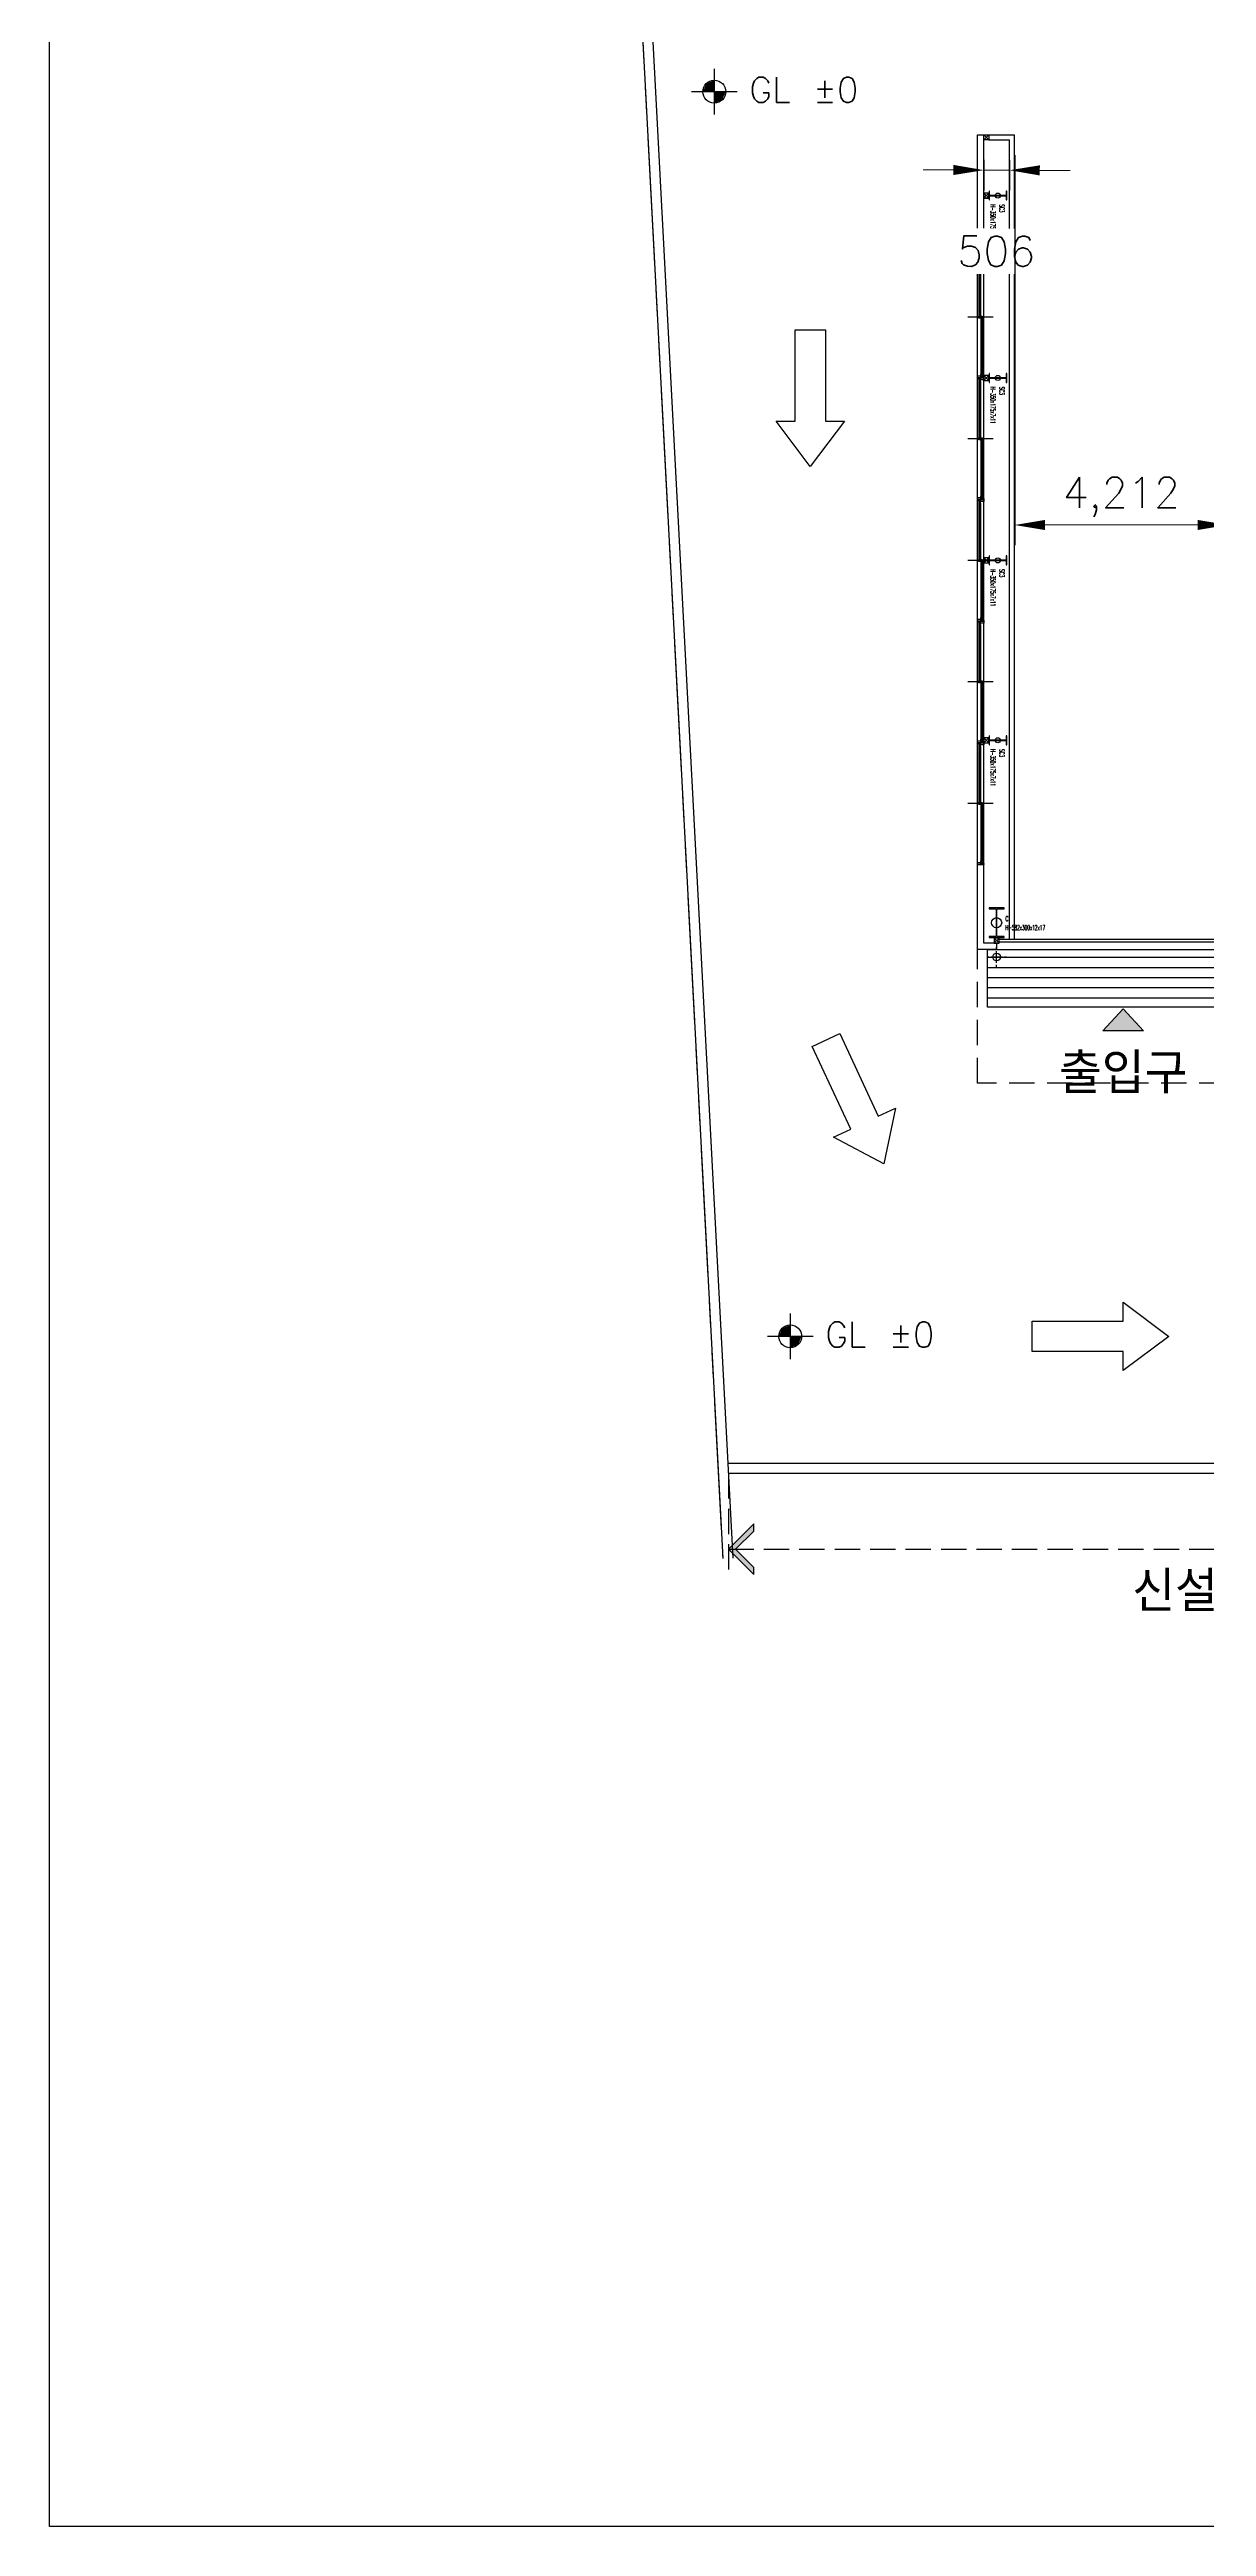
# Model space of a CAD drawing. Header units: millimetres. Extents: x 10462777 to 22643323, y 453826 to 1389191.
# Drawn here: x 11207429 to 11230276, y 540647 to 589530 of the extents above; entities that cross this region are included whole.
import ezdxf
from ezdxf.enums import TextEntityAlignment as Align

# ---------------------------------------------------------------- set-up
doc = ezdxf.new("R2010")
doc.units = ezdxf.units.MM
doc.header["$LTSCALE"] = 200
doc.header["$MEASUREMENT"] = 0
doc.header["$PDMODE"] = 35
doc.header["$PDSIZE"] = -5
for name, pattern in [('DASH', [0.35, 0.25, -0.1]), ('HIDDEN', [3.75, 2.5, -1.25]), ('HIDDEN2', [0.1875, 0.125, -0.0625]), ('PHANTOM', [2.5, 1.25, -0.25, 0.25, -0.25, 0.25, -0.25])]:
    doc.linetypes.add(name, pattern=pattern)
doc.layers.get('0').update_dxf_attribs({"linetype": 'CONTINUOUS'})
doc.layers.get('DEFPOINTS').update_dxf_attribs({"linetype": 'CONTINUOUS'})
doc.layers.add('AM_5', color=3, linetype='CONTINUOUS', lineweight=15)
for name, color, linetype in [('COL', 2, 'CONTINUOUS'), ('E1', 4, 'CONTINUOUS'), ('ELE6', 7, 'CONTINUOUS'), ('ext', 4, 'CONTINUOUS'), ('HAT', 5, 'CONTINUOUS'), ('HATCH', 8, 'CONTINUOUS'), ('lead', 7, 'CONTINUOUS'), ('LIFT', 6, 'HIDDEN2'), ('panel', 4, 'CONTINUOUS'), ('PIPE', 4, 'CONTINUOUS'), ('RXSYMBOL', 7, 'CONTINUOUS'), ('SAD', 8, 'CONTINUOUS'), ('TEXT', 7, 'CONTINUOUS'), ('up', 7, 'HIDDEN'), ('win', 6, 'CONTINUOUS'), ('대지경계', 2, 'CONTINUOUS'), ('도면층6', 6, 'CONTINUOUS')]:
    doc.layers.add(name, color=color, linetype=linetype)
doc.layers.add('No_Print', color=153, linetype='CONTINUOUS', plot=False)
doc.styles.add('a1', font='txt.shx ', dxfattribs={"height": 300, "bigfont": ' whgtxt.shx'})
doc.styles.add('HYwulM', font='txt.shx ', dxfattribs={"bigfont": ' whgtxt.shx'})
doc.styles.add('HY울릉도L', font='txt.shx ', dxfattribs={"bigfont": ' whgtxt.shx'})
doc.styles.add('굴림', font='txt.shx ', dxfattribs={"bigfont": ' whgtxt.shx'})
doc.dimstyles.new('200$0', dxfattribs={"dimscale": 200, "dimtxt": 7, "dimasz": 1, "dimexe": 2, "dimexo": 2, "dimgap": 1, "dimtad": 1, "dimdec": 0, "dimdsep": 46, "dimlunit": 6, "dimtxsty": '굴림', "dimblk": 'DIMDOT', "dimcen": 1, "dimclrd": 4, "dimclre": 4, "dimclrt": 4, "dimadec": 0, "dimazin": 0, "dimtfac": 1, "dimtdec": 0, "dimtmove": 2, "dimatfit": 3, "dimldrblk": 'DIMDOT', "dimfxl": 1, "dimtolj": 1, "dimtzin": 0, "dimlwd": -1, "dimarcsym": 0})

# ---------------------------------------------------------------- blocks, each defined once
blk = doc.blocks.new('*D339')
at = {"layer": 'AM_5', "color": 4, "linetype": 'ByBlock', "transparency": 16777216}
for p, q in [((11225278, 587153), (11224678, 587156)), ((11226385, 587148), (11225878, 587150)), ((11226985, 587145), (11227585, 587143))]:
    blk.add_line(p, q, dxfattribs=at)
at = {"layer": 'AM_5', "color": 4, "linetype": 'ByBlock', "lineweight": -2, "transparency": 16777216}
for p, q in [((11225879, 587351), (11225877, 586750)), ((11226386, 587348), (11226383, 586748))]:
    blk.add_line(p, q, dxfattribs=at)
at = {"layer": 'AM_5', "color": 4, "transparency": 16777216}
for points in [[(11225279, 587253), (11225278, 587053), (11225878, 587150)], [(11226985, 587245), (11226984, 587045), (11226385, 587148)]]:
    blk.add_solid(points, dxfattribs=at)
at = {"layer": 'DEFPOINTS', "color": 0, "transparency": 16777216}
for p in [(11225881, 587751), (11226388, 587748), (11225878, 587150)]:
    blk.add_point(p, dxfattribs=at)
at = {"layer": 'AM_5', "color": 4, "transparency": 16777216, "insert": (11226124, 585549), "char_height": 600, "attachment_point": 5, "rotation": 359.7398, "style": '굴림', "bg_fill": 3, "box_fill_scale": 1.25, "bg_fill_color": 256, "bg_fill_true_color": 13158600, "bg_fill_transparency": 0}
blk.add_mtext('\\A1;506', dxfattribs=at)
blk = doc.blocks.new('DIMDOT')
at = {"color": 4}
blk.add_line((-2, 0), (2, 0), dxfattribs=at)
at = {"color": 7}
for radius in [0.5, 0.25]:
    blk.add_circle((0, 0), radius, dxfattribs=at)
blk = doc.blocks.new('*D340')
at = {"layer": 'AM_5', "color": 4, "linetype": 'ByBlock', "lineweight": -2, "transparency": 16777216}
for p, q in [((11226488, 587448), (11226488, 579747)), ((11230699, 587448), (11230699, 579747))]:
    blk.add_line(p, q, dxfattribs=at)
at = {"layer": 'AM_5', "color": 4, "linetype": 'ByBlock', "transparency": 16777216}
blk.add_line((11227088, 580147), (11230099, 580147), dxfattribs=at)
at = {"layer": 'AM_5', "color": 4, "transparency": 16777216}
for points in [[(11227088, 580247), (11227088, 580047), (11226488, 580147)], [(11230099, 580247), (11230099, 580047), (11230699, 580147)]]:
    blk.add_solid(points, dxfattribs=at)
at = {"layer": 'DEFPOINTS', "color": 0, "transparency": 16777216}
for p in [(11226488, 587848), (11230699, 587848), (11230699, 580147)]:
    blk.add_point(p, dxfattribs=at)
at = {"layer": 'AM_5', "color": 4, "transparency": 16777216, "insert": (11228593, 580697), "char_height": 600, "attachment_point": 5, "style": '굴림', "bg_fill": 3, "box_fill_scale": 1.25, "bg_fill_color": 256, "bg_fill_true_color": 13158600, "bg_fill_transparency": 0}
blk.add_mtext('\\A1;4,212', dxfattribs=at)

msp = doc.modelspace()

# ---------------------------------------------------------------- hatches: boundary and pattern name
at = {"layer": 'lead', "linetype": 'Continuous', "ltscale": 10}
msp.add_hatch(color=4, dxfattribs=at).paths.add_polyline_path([(11221334.2655, 559433.38492), (11221334.2655, 559574.80627), (11220975.68686, 559933.38492), (11221334.2655, 560291.96356), (11221334.2655, 560433.38492), (11220834.2655, 559933.38492)])
at = {"layer": 'panel'}
msp.add_hatch(color=256, dxfattribs=at).paths.add_polyline_path([(11228631.32522, 570596.20761), (11228231.4096, 570164.14451), (11229031.24085, 570164.14451)])

# ---------------------------------------------------------------- linework, layer by layer
at = {"ltscale": 10}
for p, q in [((11225978.82522, 587848.38492), (11226487.57559, 587848.38492)), ((11225978.82522, 587748.38492), (11226387.57559, 587748.38492)), ((11226387.57559, 571970.88492), (11226387.57559, 587748.38492)), ((11226487.57559, 571987.36912), (11226487.57559, 587848.38492))]:
    msp.add_line(p, q, dxfattribs=at)
at = {"layer": 'COL'}
for points in [[(11226008.32522, 586651.88492, -0.4142135624), (11225992.32522, 586667.88492), (11225992.32522, 586735.88492), (11225981.32522, 586735.88492), (11225981.32522, 586560.88492), (11225992.32522, 586560.88492), (11225992.32522, 586628.88492, -0.4142135624), (11226008.32522, 586644.88492), (11226304.32522, 586644.88492, -0.4142135624), (11226320.32522, 586628.88492), (11226320.32522, 586560.88492), (11226331.32522, 586560.88492), (11226331.32522, 586735.88492), (11226320.32522, 586735.88492), (11226320.32522, 586667.88492, -0.4142135624), (11226304.32522, 586651.88492)], [(11226008.32522, 583051.88492, -0.4142135624), (11225992.32522, 583067.88492), (11225992.32522, 583135.88492), (11225981.32522, 583135.88492), (11225981.32522, 582960.88492), (11225992.32522, 582960.88492), (11225992.32522, 583028.88492, -0.4142135624), (11226008.32522, 583044.88492), (11226304.32522, 583044.88492, -0.4142135624), (11226320.32522, 583028.88492), (11226320.32522, 582960.88492), (11226331.32522, 582960.88492), (11226331.32522, 583135.88492), (11226320.32522, 583135.88492), (11226320.32522, 583067.88492, -0.4142135624), (11226304.32522, 583051.88492)], [(11226008.32522, 579451.88492, -0.4142135624), (11225992.32522, 579467.88492), (11225992.32522, 579535.88492), (11225981.32522, 579535.88492), (11225981.32522, 579360.88492), (11225992.32522, 579360.88492), (11225992.32522, 579428.88492, -0.4142135624), (11226008.32522, 579444.88492), (11226304.32522, 579444.88492, -0.4142135624), (11226320.32522, 579428.88492), (11226320.32522, 579360.88492), (11226331.32522, 579360.88492), (11226331.32522, 579535.88492), (11226320.32522, 579535.88492), (11226320.32522, 579467.88492, -0.4142135624), (11226304.32522, 579451.88492)], [(11226008.32522, 575901.88492, -0.4142135624), (11225992.32522, 575917.88492), (11225992.32522, 575985.88492), (11225981.32522, 575985.88492), (11225981.32522, 575810.88492), (11225992.32522, 575810.88492), (11225992.32522, 575878.88492, -0.4142135624), (11226008.32522, 575894.88492), (11226304.32522, 575894.88492, -0.4142135624), (11226320.32522, 575878.88492), (11226320.32522, 575810.88492), (11226331.32522, 575810.88492), (11226331.32522, 575985.88492), (11226320.32522, 575985.88492), (11226320.32522, 575917.88492, -0.4142135624), (11226304.32522, 575901.88492)], [(11226125.32522, 572040.38492, -0.4142135624), (11226109.32522, 572024.38492), (11225981.32522, 572024.38492), (11225981.32522, 572007.38492), (11226281.32522, 572007.38492), (11226281.32522, 572024.38492), (11226153.32522, 572024.38492, -0.4142135624), (11226137.32522, 572040.38492), (11226137.32522, 572556.38492, -0.4142135624), (11226153.32522, 572572.38492), (11226281.32522, 572572.38492), (11226281.32522, 572589.38492), (11225981.32522, 572589.38492), (11225981.32522, 572572.38492), (11226109.32522, 572572.38492, -0.4142135624), (11226125.32522, 572556.38492)]]:
    msp.add_lwpolyline(points, format="xyb", close=True, dxfattribs=at)
at = {"layer": 'E1'}
for p, q in [((11228231.4096, 570164.14451), (11228631.32522, 570596.20761)), ((11228631.32522, 570596.20761), (11229031.24085, 570164.14451)), ((11228631.32522, 570596.20761), (11229031.24085, 570164.14451)), ((11229031.24085, 570164.14451), (11228231.4096, 570164.14451)), ((11229031.24085, 570164.14451), (11228231.4096, 570164.14451))]:
    msp.add_line(p, q, dxfattribs=at)
at = {"layer": 'ELE6', "ltscale": 10}
for p, q in [((11220823.70568, 561633.38492), (11240881.32522, 561633.38492)), ((11220834.2655, 561433.38492), (11240881.32522, 561433.38492))]:
    msp.add_line(p, q, dxfattribs=at)
at = {"layer": 'ext', "color": 4}
for p, q in [((11217133.03039, 627740.48585), (11220722.95344, 559748.38492)), ((11217333.79638, 627731.25463), (11220922.67525, 559758.93005))]:
    msp.add_line(p, q, dxfattribs=at)
at = {"layer": 'HAT', "ltscale": 10}
for p, q in [((11222150.60065, 582198.38492), (11222150.60065, 583998.38492)), ((11222150.60065, 583998.38492), (11222750.60065, 583998.38492)), ((11222750.60065, 583998.38492), (11222750.60065, 582198.38492)), ((11222450.60065, 581298.38492), (11221775.60065, 582198.38492)), ((11221775.60065, 582198.38492), (11222150.60065, 582198.38492)), ((11223125.60065, 582198.38492), (11222450.60065, 581298.38492)), ((11222750.60065, 582198.38492), (11223125.60065, 582198.38492)), ((11222490.46607, 569856.86677), (11223034.25075, 570110.43772)), ((11223034.25075, 570110.43772), (11223794.96362, 568479.08371)), ((11223251.17895, 568225.51275), (11222490.46607, 569856.86677)), ((11223794.96362, 568479.08371), (11224134.82904, 568637.56555)), ((11224134.82904, 568637.56555), (11223903.42772, 567536.62122)), ((11222911.31353, 568067.0309), (11223251.17895, 568225.51275)), ((11223903.42772, 567536.62122), (11222911.31353, 568067.0309)), ((11228631.32435, 564808.38492), (11229531.32435, 564133.38492)), ((11228631.32435, 564433.38492), (11228631.32435, 564808.38492)), ((11226831.32435, 563833.38492), (11226831.32435, 564433.38492)), ((11226831.32435, 564433.38492), (11228631.32435, 564433.38492)), ((11229531.32435, 564133.38492), (11228631.32435, 563458.38492)), ((11228631.32435, 563833.38492), (11226831.32435, 563833.38492)), ((11228631.32435, 563458.38492), (11228631.32435, 563833.38492))]:
    msp.add_line(p, q, dxfattribs=at)
at = {"layer": 'HAT', "linetype": 'Continuous'}
for p, q in [((11232131.32522, 571609.16504), (11225953.82522, 571609.16504)), ((11232131.32522, 571409.16504), (11225953.82522, 571409.16504)), ((11232131.32522, 571209.16504), (11225953.82522, 571209.16504)), ((11232131.32522, 571009.16504), (11225953.82522, 571009.16504)), ((11232131.32522, 570809.16504), (11225953.82522, 570809.16504))]:
    msp.add_line(p, q, dxfattribs=at)
at = {"layer": 'HATCH'}
for p, q in [((11225936.32523, 571620.88492), (11225976.32523, 571620.88492)), ((11226016.32523, 571620.88492), (11226246.32522, 571620.88492)), ((11226131.32522, 571775.88492), (11226131.32522, 571815.88492)), ((11226131.32522, 571505.88492), (11226131.32522, 571735.88492)), ((11226131.32522, 571425.88492), (11226131.32522, 571465.88492)), ((11226286.32522, 571620.88492), (11226326.32522, 571620.88492))]:
    msp.add_line(p, q, dxfattribs=at)
msp.add_ellipse((11226131.32522, 571620.88492), major_axis=(53.03301, 53.03301), ratio=1, start_param=0.7853981634, end_param=7.0685834706, dxfattribs=at)
at = {"layer": 'lead', "color": 4, "linetype": 'DASH', "ltscale": 10}
for p, q in [((11220834.2655, 561433.38492), (11220834.2655, 559433.38492)), ((11220834.2655, 559933.38492), (11240881.32522, 559933.38492))]:
    msp.add_line(p, q, dxfattribs=at)
at = {"layer": 'lead', "color": 4, "linetype": 'Continuous', "ltscale": 10}
for p, q in [((11221334.2655, 560433.38492), (11220834.2655, 559933.38492)), ((11220975.68686, 559933.38492), (11221334.2655, 560291.96356)), ((11221334.2655, 560291.96356), (11221334.2655, 560433.38492)), ((11220834.2655, 559933.38492), (11221334.2655, 559433.38492)), ((11221334.2655, 559574.80627), (11220975.68686, 559933.38492)), ((11221334.2655, 559433.38492), (11221334.2655, 559574.80627))]:
    msp.add_line(p, q, dxfattribs=at)
at = {"layer": 'LIFT', "ltscale": 0.5}
for p, q in [((11226181.32522, 571970.88492), (11231081.32522, 571970.88492)), ((11226181.32522, 571920.88492), (11231081.32522, 571920.88492))]:
    msp.add_line(p, q, dxfattribs=at)
at = {"layer": 'No_Print'}
for centre, radius in [((11226156.32522, 586648.38492), 50), ((11226156.32522, 583048.38492), 50), ((11226156.32522, 579448.38492), 50), ((11226156.32522, 575898.38492), 50), ((11226131.32522, 572298.38492), 100)]:
    msp.add_circle(centre, radius, dxfattribs=at)
at = {"layer": 'panel'}
for p, q in [((11225753.82522, 587848.38492), (11225878.82522, 587848.38492)), ((11225753.82522, 585448.38492), (11225753.82522, 587848.38492)), ((11225878.82522, 585448.38492), (11225878.82522, 587848.38492)), ((11225753.82522, 585448.38492), (11225878.82522, 585448.38492)), ((11225753.82522, 571770.88492), (11225753.82522, 573448.38492)), ((11225753.82522, 573448.38492), (11225878.82522, 573448.38492)), ((11225878.82522, 571895.88492), (11225878.82522, 573448.38492)), ((11226131.32522, 571770.88492), (11225753.82522, 571770.88492)), ((11226131.32522, 571895.88492), (11225878.82522, 571895.88492)), ((11226131.32522, 571895.88492), (11226131.32522, 571770.88492))]:
    msp.add_line(p, q, dxfattribs=at)
at = {"layer": 'PIPE'}
for p, q in [((11225976.52522, 587750.68492), (11225881.12522, 587846.08492)), ((11225881.12522, 587750.68492), (11225976.52522, 587846.08492)), ((11225881.12522, 586600.68492), (11225976.52522, 586696.08492)), ((11225976.52522, 586600.68492), (11225881.12522, 586696.08492)), ((11225881.12522, 583000.68492), (11225976.52522, 583096.08492)), ((11225976.52522, 583000.68492), (11225881.12522, 583096.08492)), ((11225881.12522, 579400.68492), (11225976.52522, 579496.08492)), ((11225976.52522, 579400.68492), (11225881.12522, 579496.08492)), ((11225881.12522, 575850.68492), (11225976.52522, 575946.08492)), ((11225976.52522, 575850.68492), (11225881.12522, 575946.08492)), ((11226083.62522, 571898.18492), (11226179.02522, 571993.58492)), ((11226179.02522, 571898.18492), (11226083.62522, 571993.58492))]:
    msp.add_line(p, q, dxfattribs=at)
for points in [[(11225878.82522, 587748.38492), (11225878.82522, 587848.38492), (11225978.82522, 587848.38492), (11225978.82522, 587748.38492)], [(11225881.12522, 587750.68492), (11225881.12522, 587846.08492), (11225976.52522, 587846.08492), (11225976.52522, 587750.68492)], [(11225978.82522, 586598.38492), (11225978.82522, 586698.38492), (11225878.82522, 586698.38492), (11225878.82522, 586598.38492)], [(11225976.52522, 586600.68492), (11225976.52522, 586696.08492), (11225881.12522, 586696.08492), (11225881.12522, 586600.68492)], [(11225978.82522, 582998.38492), (11225978.82522, 583098.38492), (11225878.82522, 583098.38492), (11225878.82522, 582998.38492)], [(11225976.52522, 583000.68492), (11225976.52522, 583096.08492), (11225881.12522, 583096.08492), (11225881.12522, 583000.68492)], [(11225978.82522, 579398.38492), (11225978.82522, 579498.38492), (11225878.82522, 579498.38492), (11225878.82522, 579398.38492)], [(11225976.52522, 579400.68492), (11225976.52522, 579496.08492), (11225881.12522, 579496.08492), (11225881.12522, 579400.68492)], [(11225978.82522, 575848.38492), (11225978.82522, 575948.38492), (11225878.82522, 575948.38492), (11225878.82522, 575848.38492)], [(11225976.52522, 575850.68492), (11225976.52522, 575946.08492), (11225881.12522, 575946.08492), (11225881.12522, 575850.68492)], [(11226181.32522, 571895.88492), (11226181.32522, 571995.88492), (11226081.32522, 571995.88492), (11226081.32522, 571895.88492)], [(11226179.02522, 571898.18492), (11226179.02522, 571993.58492), (11226083.62522, 571993.58492), (11226083.62522, 571898.18492)]]:
    msp.add_lwpolyline(points, close=True, dxfattribs=at)
at = {"layer": 'RXSYMBOL'}
for p, q in [((11220556.19237, 589148.38492), (11220556.19237, 588248.38492)), ((11221006.19237, 588698.38492), (11220106.19237, 588698.38492)), ((11222506.19237, 564133.38492), (11221606.19237, 564133.38492)), ((11222056.19237, 564583.38492), (11222056.19237, 563683.38492))]:
    msp.add_line(p, q, dxfattribs=at)
for centre in [(11220556.19237, 588698.38492), (11222056.19237, 564133.38492)]:
    msp.add_circle(centre, 225, dxfattribs=at)
for points in [[(11220556.19237, 588698.38492), (11220556.19237, 588923.38492), (11220331.19237, 588698.38492), (11220397.09335, 588857.48394)], [(11220556.19237, 588698.38492), (11220556.19237, 588473.38492), (11220781.19237, 588698.38492), (11220715.2914, 588539.28589)], [(11222056.19237, 564133.38492), (11222056.19237, 564358.38492), (11221831.19237, 564133.38492), (11221897.09335, 564292.48394)], [(11222056.19237, 564133.38492), (11222056.19237, 563908.38492), (11222281.19237, 564133.38492), (11222215.2914, 563974.28589)]]:
    msp.add_solid(points, dxfattribs=at)
at = {"layer": 'SAD', "ltscale": 10}
for p, q in [((11225953.82522, 571770.88492), (11232131.32522, 571770.88492)), ((11225953.82522, 570633.38492), (11225953.82522, 571770.88492)), ((11232131.32522, 570633.38492), (11225953.82522, 570633.38492))]:
    msp.add_line(p, q, dxfattribs=at)
at = {"layer": 'up'}
for p, q in [((11225753.82522, 569133.38492), (11225753.82522, 571770.88492)), ((11232131.32522, 569133.38492), (11225753.82522, 569133.38492))]:
    msp.add_line(p, q, dxfattribs=at)
at = {"layer": 'win'}
for p, q in [((11225753.82522, 583048.38492), (11225753.82522, 585448.38492)), ((11225780.82522, 585378.38492), (11225780.82522, 584268.38492)), ((11225791.82522, 585378.38492), (11225791.82522, 584268.38492)), ((11225799.82522, 585378.38492), (11225799.82522, 584268.38492)), ((11225810.82522, 585378.38492), (11225810.82522, 584268.38492)), ((11225878.82522, 583048.38492), (11225878.82522, 585448.38492)), ((11226062.10189, 584248.38492), (11225565.15245, 584248.38492)), ((11225816.82522, 584228.38492), (11225816.82522, 583078.38492)), ((11225827.82522, 584228.38492), (11225827.82522, 583118.38492)), ((11225835.82522, 584228.38492), (11225835.82522, 583118.38492)), ((11225846.82522, 584228.38492), (11225846.82522, 583118.38492)), ((11225753.82522, 580648.38492), (11225753.82522, 583048.38492)), ((11225780.82522, 582978.38492), (11225780.82522, 581868.38492)), ((11225791.82522, 582978.38492), (11225791.82522, 581868.38492)), ((11225799.82522, 582978.38492), (11225799.82522, 581868.38492)), ((11225810.82522, 582978.38492), (11225810.82522, 581868.38492)), ((11225878.82522, 580648.38492), (11225878.82522, 583048.38492)), ((11226062.10189, 581848.38492), (11225565.15245, 581848.38492)), ((11225816.82522, 581828.38492), (11225816.82522, 580678.38492)), ((11225827.82522, 581828.38492), (11225827.82522, 580718.38492)), ((11225835.82522, 581828.38492), (11225835.82522, 580718.38492)), ((11225846.82522, 581828.38492), (11225846.82522, 580718.38492)), ((11225753.82522, 578248.38492), (11225753.82522, 580648.38492)), ((11225780.82522, 580578.38492), (11225780.82522, 579468.38492)), ((11225791.82522, 580578.38492), (11225791.82522, 579468.38492)), ((11225799.82522, 580578.38492), (11225799.82522, 579468.38492)), ((11225810.82522, 580578.38492), (11225810.82522, 579468.38492)), ((11225878.82522, 578248.38492), (11225878.82522, 580648.38492)), ((11226062.10189, 579448.38492), (11225565.15245, 579448.38492)), ((11225816.82522, 579428.38492), (11225816.82522, 578278.38492)), ((11225827.82522, 579428.38492), (11225827.82522, 578318.38492)), ((11225835.82522, 579428.38492), (11225835.82522, 578318.38492)), ((11225846.82522, 579428.38492), (11225846.82522, 578318.38492)), ((11225753.82522, 575848.38492), (11225753.82522, 578248.38492)), ((11225780.82522, 578178.38492), (11225780.82522, 577068.38492)), ((11225791.82522, 578178.38492), (11225791.82522, 577068.38492)), ((11225799.82522, 578178.38492), (11225799.82522, 577068.38492)), ((11225810.82522, 578178.38492), (11225810.82522, 577068.38492)), ((11225878.82522, 575848.38492), (11225878.82522, 578248.38492)), ((11226062.10189, 577048.38492), (11225565.15245, 577048.38492)), ((11225816.82522, 577028.38492), (11225816.82522, 575878.38492)), ((11225827.82522, 577028.38492), (11225827.82522, 575918.38492)), ((11225835.82522, 577028.38492), (11225835.82522, 575918.38492)), ((11225846.82522, 577028.38492), (11225846.82522, 575918.38492)), ((11225753.82522, 573448.38492), (11225753.82522, 575848.38492)), ((11225878.82522, 573448.38492), (11225878.82522, 575848.38492)), ((11225780.82522, 575778.38492), (11225780.82522, 574668.38492)), ((11225791.82522, 575778.38492), (11225791.82522, 574668.38492)), ((11225799.82522, 575778.38492), (11225799.82522, 574668.38492)), ((11225810.82522, 575778.38492), (11225810.82522, 574668.38492)), ((11226062.10189, 574648.38492), (11225565.15245, 574648.38492)), ((11225816.82522, 574628.38492), (11225816.82522, 573478.38492)), ((11225827.82522, 574628.38492), (11225827.82522, 573518.38492)), ((11225835.82522, 574628.38492), (11225835.82522, 573518.38492)), ((11225846.82522, 574628.38492), (11225846.82522, 573518.38492))]:
    msp.add_line(p, q, dxfattribs=at)
for points in [[(11225828.82522, 585448.38492), (11225878.82522, 585448.38492), (11225878.82522, 585408.38492), (11225813.82522, 585408.38492), (11225813.82522, 585428.38492), (11225753.82522, 585428.38492), (11225753.82522, 585448.38492), (11225828.82522, 585448.38492)], [(11225848.82522, 583048.38492), (11225753.82522, 583048.38492), (11225753.82522, 583088.38492), (11225813.82522, 583088.38492), (11225813.82522, 583068.38492), (11225878.82522, 583068.38492), (11225878.82522, 583048.38492), (11225848.82522, 583048.38492)], [(11225828.82522, 583048.38492), (11225878.82522, 583048.38492), (11225878.82522, 583008.38492), (11225813.82522, 583008.38492), (11225813.82522, 583028.38492), (11225753.82522, 583028.38492), (11225753.82522, 583048.38492), (11225828.82522, 583048.38492)], [(11225848.82522, 580648.38492), (11225753.82522, 580648.38492), (11225753.82522, 580688.38492), (11225813.82522, 580688.38492), (11225813.82522, 580668.38492), (11225878.82522, 580668.38492), (11225878.82522, 580648.38492), (11225848.82522, 580648.38492)], [(11225828.82522, 580648.38492), (11225878.82522, 580648.38492), (11225878.82522, 580608.38492), (11225813.82522, 580608.38492), (11225813.82522, 580628.38492), (11225753.82522, 580628.38492), (11225753.82522, 580648.38492), (11225828.82522, 580648.38492)], [(11225848.82522, 578248.38492), (11225753.82522, 578248.38492), (11225753.82522, 578288.38492), (11225813.82522, 578288.38492), (11225813.82522, 578268.38492), (11225878.82522, 578268.38492), (11225878.82522, 578248.38492), (11225848.82522, 578248.38492)], [(11225828.82522, 578248.38492), (11225878.82522, 578248.38492), (11225878.82522, 578208.38492), (11225813.82522, 578208.38492), (11225813.82522, 578228.38492), (11225753.82522, 578228.38492), (11225753.82522, 578248.38492), (11225828.82522, 578248.38492)], [(11225848.82522, 575848.38492), (11225753.82522, 575848.38492), (11225753.82522, 575888.38492), (11225813.82522, 575888.38492), (11225813.82522, 575868.38492), (11225878.82522, 575868.38492), (11225878.82522, 575848.38492), (11225848.82522, 575848.38492)], [(11225828.82522, 575848.38492), (11225878.82522, 575848.38492), (11225878.82522, 575808.38492), (11225813.82522, 575808.38492), (11225813.82522, 575828.38492), (11225753.82522, 575828.38492), (11225753.82522, 575848.38492), (11225828.82522, 575848.38492)], [(11225848.82522, 573448.38492), (11225753.82522, 573448.38492), (11225753.82522, 573488.38492), (11225813.82522, 573488.38492), (11225813.82522, 573468.38492), (11225878.82522, 573468.38492), (11225878.82522, 573448.38492), (11225848.82522, 573448.38492)]]:
    msp.add_lwpolyline(points, dxfattribs=at)
for points in [[(11225780.82522, 585418.38492), (11225780.82522, 585378.38492), (11225810.82522, 585378.38492), (11225810.82522, 585418.38492)], [(11225810.82522, 584268.38492), (11225810.82522, 584228.38492), (11225780.82522, 584228.38492), (11225780.82522, 584268.38492)], [(11225846.82522, 584268.38492), (11225846.82522, 584228.38492), (11225816.82522, 584228.38492), (11225816.82522, 584268.38492)], [(11225780.82522, 583018.38492), (11225780.82522, 582978.38492), (11225810.82522, 582978.38492), (11225810.82522, 583018.38492)], [(11225846.82522, 583118.38492), (11225846.82522, 583078.38492), (11225816.82522, 583078.38492), (11225816.82522, 583118.38492)], [(11225810.82522, 581868.38492), (11225810.82522, 581828.38492), (11225780.82522, 581828.38492), (11225780.82522, 581868.38492)], [(11225846.82522, 581868.38492), (11225846.82522, 581828.38492), (11225816.82522, 581828.38492), (11225816.82522, 581868.38492)], [(11225780.82522, 580618.38492), (11225780.82522, 580578.38492), (11225810.82522, 580578.38492), (11225810.82522, 580618.38492)], [(11225846.82522, 580718.38492), (11225846.82522, 580678.38492), (11225816.82522, 580678.38492), (11225816.82522, 580718.38492)], [(11225810.82522, 579468.38492), (11225810.82522, 579428.38492), (11225780.82522, 579428.38492), (11225780.82522, 579468.38492)], [(11225846.82522, 579468.38492), (11225846.82522, 579428.38492), (11225816.82522, 579428.38492), (11225816.82522, 579468.38492)], [(11225846.82522, 578318.38492), (11225846.82522, 578278.38492), (11225816.82522, 578278.38492), (11225816.82522, 578318.38492)], [(11225780.82522, 578218.38492), (11225780.82522, 578178.38492), (11225810.82522, 578178.38492), (11225810.82522, 578218.38492)], [(11225810.82522, 577068.38492), (11225810.82522, 577028.38492), (11225780.82522, 577028.38492), (11225780.82522, 577068.38492)], [(11225846.82522, 577068.38492), (11225846.82522, 577028.38492), (11225816.82522, 577028.38492), (11225816.82522, 577068.38492)], [(11225846.82522, 575918.38492), (11225846.82522, 575878.38492), (11225816.82522, 575878.38492), (11225816.82522, 575918.38492)], [(11225780.82522, 575818.38492), (11225780.82522, 575778.38492), (11225810.82522, 575778.38492), (11225810.82522, 575818.38492)], [(11225810.82522, 574668.38492), (11225810.82522, 574628.38492), (11225780.82522, 574628.38492), (11225780.82522, 574668.38492)], [(11225846.82522, 574668.38492), (11225846.82522, 574628.38492), (11225816.82522, 574628.38492), (11225816.82522, 574668.38492)], [(11225846.82522, 573518.38492), (11225846.82522, 573478.38492), (11225816.82522, 573478.38492), (11225816.82522, 573518.38492)]]:
    msp.add_lwpolyline(points, close=True, dxfattribs=at)
at = {"layer": '대지경계', "linetype": 'PHANTOM', "ltscale": 10}
msp.add_line((11217133.03039, 627740.48585), (11220722.95344, 559748.38492), dxfattribs=at)
at = {"layer": '도면층6'}
for p, q in [((11207429.28781, 540646.87669), (11207429.28781, 638351.86326)), ((11376498.25441, 540646.87669), (11207429.28781, 540646.87669))]:
    msp.add_line(p, q, dxfattribs=at)

# ---------------------------------------------------------------- texts
at = {"layer": 'No_Print', "style": 'HYwulM', "width": 0.5}
for s, p in [('H-350x175x7x11', (11226059.4244, 586474.55013)), ('SC3', (11226235.43451, 586474.55013)), ('H-350x175x7x11', (11226059.4244, 582874.55013)), ('SC3', (11226235.43451, 582874.55013)), ('H-350x175x7x11', (11226059.4244, 579274.55013)), ('SC3', (11226235.43451, 579274.55013)), ('H-350x175x7x11', (11226059.4244, 575724.55013)), ('SC3', (11226235.43451, 575724.55013))]:
    msp.add_text(s, height=100, rotation=270, dxfattribs=at).set_placement(p, align=Align.MIDDLE_LEFT)
for s, p in [('C1', (11226305.16001, 572377.49421)), ('H-582x300x12x17', (11226305.16001, 572201.48409))]:
    msp.add_text(s, height=100, dxfattribs=at).set_placement(p, align=Align.MIDDLE_LEFT)
at = {"layer": 'TEXT', "style": 'a1'}
for p in [(11221246.37994, 588484.0511), (11222746.37994, 563919.0511)]:
    msp.add_text('GL %%P0', height=499.782703, dxfattribs=at).set_placement(p)
at = {"layer": 'TEXT', "style": 'HY울릉도L'}
for s, p in [('출입구', (11228631.32522, 569364.14451)), ('신설 옹벽', (11230857.79536, 559133.38492))]:
    msp.add_text(s, height=800, dxfattribs=at).set_placement(p, align=Align.MIDDLE)

# ---------------------------------------------------------------- next in the draw order: dimensions: what is measured, and where the dimension line sits
at = {"layer": 'AM_5'}
dim = msp.add_aligned_dim(p1=(11226387.57559, 587748.38492), p2=(11225881.12522, 587750.68492), distance=600.33955, dimstyle='200$0', override={"dimtxt": 3, "dimasz": 3, "dimsah": 1, "dimfxl": 2, "dimtfill": 1, "dimarcsym": 1}, dxfattribs=at)
dim.commit()
dim.dimension.update_dxf_attribs({"geometry": '*D339', "text_midpoint": (11226124.35786, 585549.21806)})

# ---------------------------------------------------------------- next in the draw order: dimensions: what is measured, and where the dimension line sits
dim = msp.add_aligned_dim(p1=(11226487.57559, 587848.38492), p2=(11230699.15242, 587848.38492), distance=-7701.6938, dimstyle='200$0', override={"dimtxt": 3, "dimasz": 3, "dimsah": 1, "dimfxl": 2, "dimtfill": 1, "dimarcsym": 1}, dxfattribs=at)
dim.commit()
dim.dimension.update_dxf_attribs({"geometry": '*D340', "text_midpoint": (11228593.36401, 580696.69112)})

doc.saveas('drawing.dxf')
